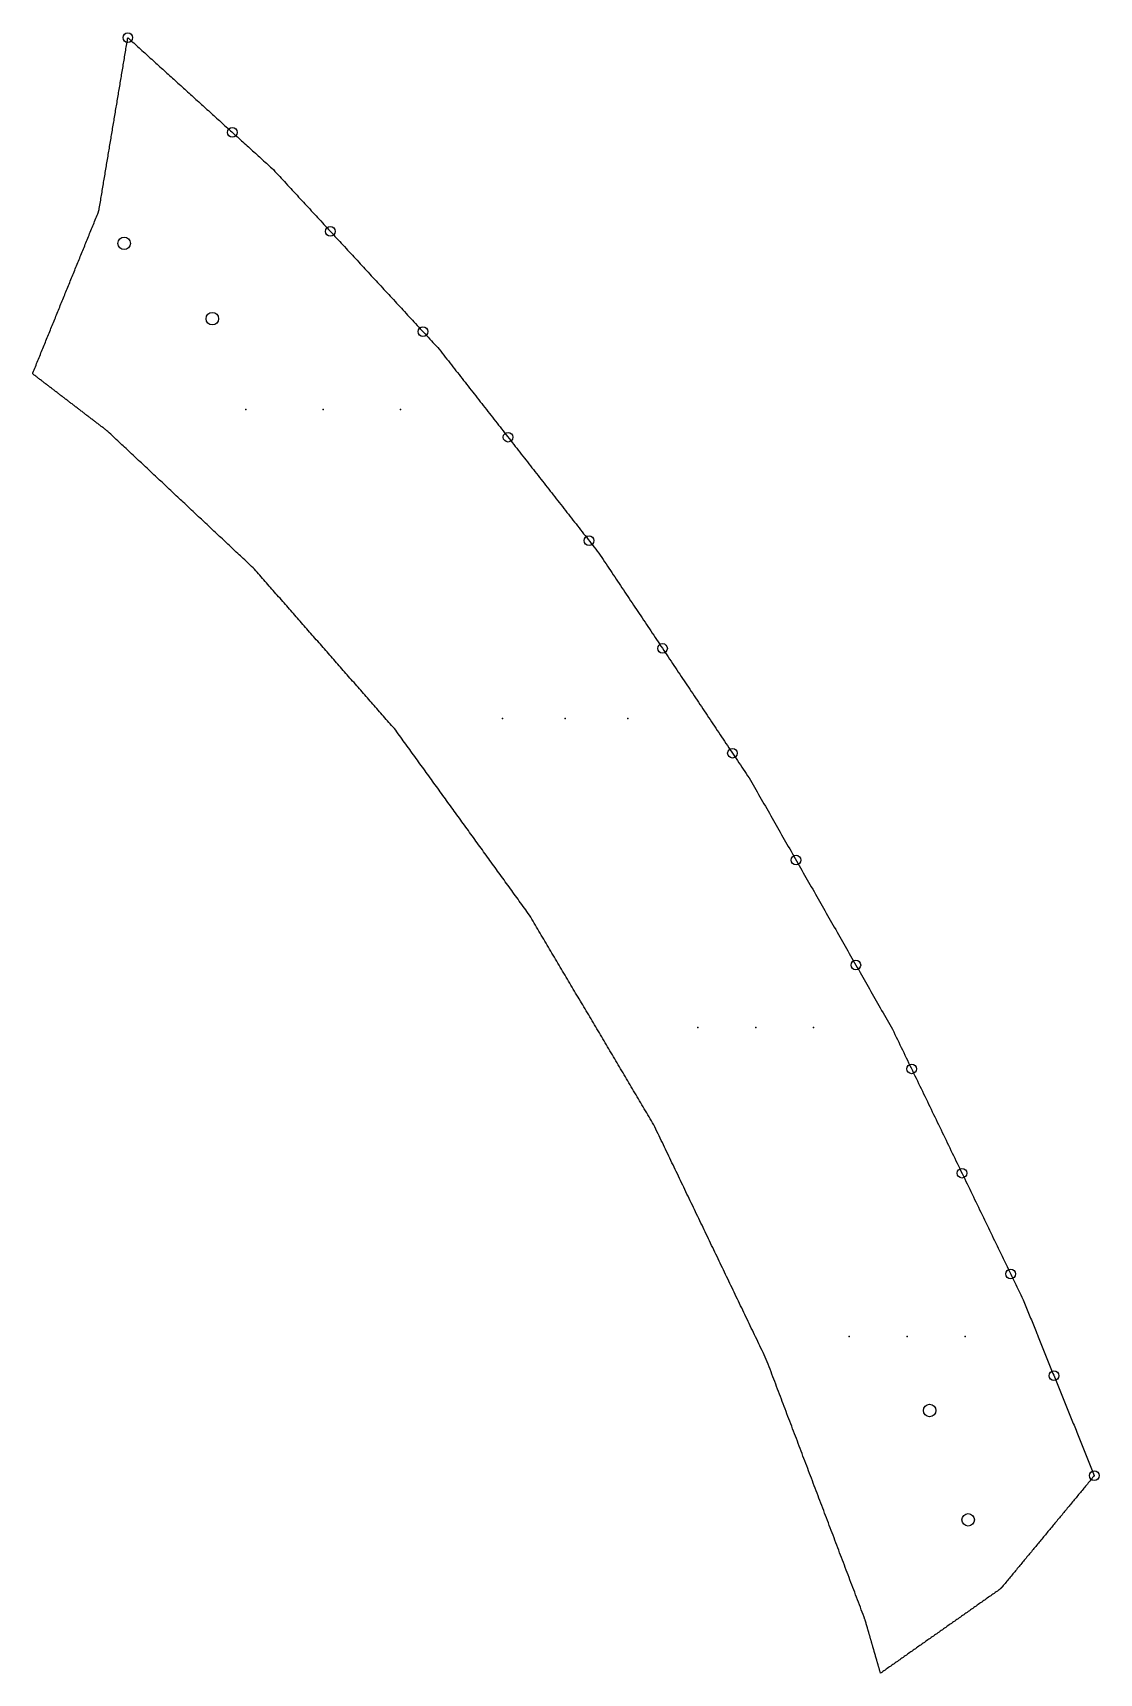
# Model space of a CAD drawing. Extents: x 3 to 355, y 1 to 289.
# Drawn here: x 240.5 to 295.7, y 1.6 to 86.5 of the extents above; entities that cross this region are included whole.
import ezdxf

# ---------------------------------------------------------------- set-up
doc = ezdxf.new("R2010")
doc.units = 0
doc.layers.get('0').update_dxf_attribs({"linetype": 'CONTINUOUS'})
doc.layers.add('DRILLING', color=3, linetype='CONTINUOUS')
doc.layers.add('RIB_INDICATION', color=1, linetype='CONTINUOUS')

# ---------------------------------------------------------------- blocks, each defined once
blk = doc.blocks.new('*U158')
at = {"layer": 'DRILLING'}
blk.add_point((0, 0), dxfattribs=at)
blk = doc.blocks.new('*U159')
at = {"layer": 'DRILLING', "color": 0, "linetype": 'BYBLOCK'}
for p in [(0, 0), (3, 0), (6, 0)]:
    blk.add_blockref('*U158', p, dxfattribs=at)
blk = doc.blocks.new('*U160')
at = {"layer": 'DRILLING'}
blk.add_point((0, 0), dxfattribs=at)
blk = doc.blocks.new('*U161')
at = {"layer": 'DRILLING', "color": 0, "linetype": 'BYBLOCK'}
for p in [(0, 0), (3, 0), (6, 0)]:
    blk.add_blockref('*U160', p, dxfattribs=at)
blk = doc.blocks.new('*U162')
at = {"layer": 'DRILLING'}
blk.add_point((0, 0), dxfattribs=at)
blk = doc.blocks.new('*U163')
at = {"layer": 'DRILLING', "color": 0, "linetype": 'BYBLOCK'}
for p in [(0, 0), (3.25, 0), (6.5, 0)]:
    blk.add_blockref('*U162', p, dxfattribs=at)
blk = doc.blocks.new('*U164')
at = {"layer": 'DRILLING'}
blk.add_point((0, 0), dxfattribs=at)
blk = doc.blocks.new('*U165')
at = {"layer": 'DRILLING', "color": 0, "linetype": 'BYBLOCK'}
for p in [(0, 0), (4, 0), (8, 0)]:
    blk.add_blockref('*U164', p, dxfattribs=at)

msp = doc.modelspace()

# ---------------------------------------------------------------- linework, layer by layer
msp.add_polyline3d([(290.472, 5.88, 0), (290.414, 5.839, 0), (290.356, 5.798, 0), (290.297, 5.757, 0), (290.239, 5.716, 0), (290.181, 5.675, 0), (290.123, 5.635, 0), (290.065, 5.594, 0), (290.007, 5.553, 0), (289.949, 5.512, 0), (289.89, 5.471, 0), (289.832, 5.43, 0), (289.774, 5.389, 0), (289.716, 5.348, 0), (289.658, 5.307, 0), (289.6, 5.266, 0), (289.541, 5.225, 0), (289.483, 5.185, 0), (289.425, 5.144, 0), (289.367, 5.103, 0), (289.309, 5.062, 0), (289.251, 5.021, 0), (289.192, 4.98, 0), (289.134, 4.939, 0), (289.076, 4.898, 0), (289.018, 4.857, 0), (288.96, 4.816, 0), (288.902, 4.775, 0), (288.844, 4.735, 0), (288.785, 4.694, 0), (288.727, 4.653, 0), (288.669, 4.612, 0), (288.611, 4.571, 0), (288.553, 4.53, 0), (288.495, 4.489, 0), (288.436, 4.448, 0), (288.378, 4.407, 0), (288.32, 4.366, 0), (288.262, 4.325, 0), (288.204, 4.285, 0), (288.146, 4.244, 0), (288.087, 4.203, 0), (288.029, 4.162, 0), (287.971, 4.121, 0), (287.913, 4.08, 0), (287.855, 4.039, 0), (287.797, 3.998, 0), (287.739, 3.957, 0), (287.68, 3.916, 0), (287.622, 3.875, 0), (287.564, 3.834, 0), (287.506, 3.794, 0), (287.448, 3.753, 0), (287.39, 3.712, 0), (287.331, 3.671, 0), (287.273, 3.63, 0), (287.215, 3.589, 0), (287.157, 3.548, 0), (287.099, 3.507, 0), (287.041, 3.466, 0), (286.982, 3.425, 0), (286.924, 3.384, 0), (286.866, 3.344, 0), (286.808, 3.303, 0), (286.75, 3.262, 0), (286.692, 3.221, 0), (286.634, 3.18, 0), (286.575, 3.139, 0), (286.517, 3.098, 0), (286.459, 3.057, 0), (286.401, 3.016, 0), (286.343, 2.975, 0), (286.285, 2.934, 0), (286.226, 2.894, 0), (286.168, 2.853, 0), (286.11, 2.812, 0), (286.052, 2.771, 0), (285.994, 2.73, 0), (285.936, 2.689, 0), (285.878, 2.648, 0), (285.819, 2.607, 0), (285.761, 2.566, 0), (285.703, 2.525, 0), (285.645, 2.484, 0), (285.587, 2.444, 0), (285.529, 2.403, 0), (285.47, 2.362, 0), (285.412, 2.321, 0), (285.354, 2.28, 0), (285.296, 2.239, 0), (285.238, 2.198, 0), (285.18, 2.157, 0), (285.121, 2.116, 0), (285.063, 2.075, 0), (285.005, 2.034, 0), (284.947, 1.993, 0), (284.889, 1.953, 0), (284.831, 1.912, 0), (284.773, 1.871, 0), (284.714, 1.83, 0), (284.656, 1.789, 0), (284.598, 1.748, 0), (284.54, 1.707, 0), (284.482, 1.666, 0), (284.424, 1.625, 0), (284.365, 1.584, 0), (284.355, 1.608, 0), (284.348, 1.634, 0), (284.34, 1.661, 0), (284.332, 1.687, 0), (284.325, 1.714, 0), (284.317, 1.741, 0), (284.309, 1.767, 0), (284.302, 1.794, 0), (284.294, 1.82, 0), (284.286, 1.847, 0), (284.279, 1.873, 0), (284.271, 1.9, 0), (284.263, 1.926, 0), (284.256, 1.953, 0), (284.248, 1.98, 0), (284.24, 2.006, 0), (284.233, 2.033, 0), (284.225, 2.059, 0), (284.217, 2.086, 0), (284.21, 2.112, 0), (284.202, 2.139, 0), (284.194, 2.165, 0), (284.187, 2.192, 0), (284.179, 2.219, 0), (284.171, 2.245, 0), (284.164, 2.272, 0), (284.156, 2.298, 0), (284.148, 2.325, 0), (284.141, 2.351, 0), (284.133, 2.378, 0), (284.125, 2.404, 0), (284.118, 2.431, 0), (284.11, 2.457, 0), (284.102, 2.484, 0), (284.095, 2.511, 0), (284.087, 2.537, 0), (284.079, 2.564, 0), (284.072, 2.59, 0), (284.064, 2.617, 0), (284.056, 2.643, 0), (284.049, 2.67, 0), (284.041, 2.696, 0), (284.033, 2.723, 0), (284.026, 2.75, 0), (284.018, 2.776, 0), (284.01, 2.803, 0), (284.003, 2.829, 0), (283.995, 2.856, 0), (283.987, 2.882, 0), (283.98, 2.909, 0), (283.972, 2.935, 0), (283.964, 2.962, 0), (283.957, 2.989, 0), (283.949, 3.015, 0), (283.941, 3.042, 0), (283.934, 3.068, 0), (283.926, 3.095, 0), (283.918, 3.121, 0), (283.911, 3.148, 0), (283.903, 3.174, 0), (283.895, 3.201, 0), (283.888, 3.228, 0), (283.88, 3.254, 0), (283.872, 3.281, 0), (283.865, 3.307, 0), (283.857, 3.334, 0), (283.849, 3.36, 0), (283.842, 3.387, 0), (283.834, 3.413, 0), (283.826, 3.44, 0), (283.819, 3.466, 0), (283.811, 3.493, 0), (283.803, 3.52, 0), (283.796, 3.546, 0), (283.788, 3.573, 0), (283.78, 3.599, 0), (283.773, 3.626, 0), (283.765, 3.652, 0), (283.757, 3.679, 0), (283.75, 3.705, 0), (283.742, 3.732, 0), (283.734, 3.759, 0), (283.727, 3.785, 0), (283.719, 3.812, 0), (283.711, 3.838, 0), (283.704, 3.865, 0), (283.696, 3.891, 0), (283.688, 3.918, 0), (283.681, 3.944, 0), (283.673, 3.971, 0), (283.665, 3.998, 0), (283.658, 4.024, 0), (283.65, 4.051, 0), (283.642, 4.077, 0), (283.635, 4.104, 0), (283.627, 4.13, 0), (283.619, 4.157, 0), (283.612, 4.183, 0), (283.604, 4.21, 0), (283.596, 4.237, 0), (283.589, 4.263, 0), (283.581, 4.29, 0), (283.573, 4.316, 0), (283.566, 4.343, 0), (283.558, 4.369, 0), (283.513, 4.488, 0), (283.465, 4.616, 0), (283.416, 4.745, 0), (283.367, 4.873, 0), (283.319, 5.001, 0), (283.27, 5.13, 0), (283.221, 5.258, 0), (283.173, 5.386, 0), (283.124, 5.515, 0), (283.075, 5.643, 0), (283.027, 5.771, 0), (282.978, 5.899, 0), (282.929, 6.028, 0), (282.881, 6.156, 0), (282.832, 6.284, 0), (282.783, 6.413, 0), (282.735, 6.541, 0), (282.686, 6.669, 0), (282.637, 6.798, 0), (282.589, 6.926, 0), (282.54, 7.054, 0), (282.491, 7.182, 0), (282.443, 7.311, 0), (282.394, 7.439, 0), (282.345, 7.567, 0), (282.297, 7.696, 0), (282.248, 7.824, 0), (282.199, 7.952, 0), (282.151, 8.081, 0), (282.102, 8.209, 0), (282.053, 8.337, 0), (282.005, 8.466, 0), (281.956, 8.594, 0), (281.907, 8.722, 0), (281.859, 8.85, 0), (281.81, 8.979, 0), (281.761, 9.107, 0), (281.713, 9.235, 0), (281.664, 9.364, 0), (281.615, 9.492, 0), (281.567, 9.62, 0), (281.518, 9.749, 0), (281.469, 9.877, 0), (281.421, 10.005, 0), (281.372, 10.133, 0), (281.323, 10.262, 0), (281.275, 10.39, 0), (281.226, 10.518, 0), (281.177, 10.647, 0), (281.129, 10.775, 0), (281.08, 10.903, 0), (281.031, 11.032, 0), (280.982, 11.16, 0), (280.934, 11.288, 0), (280.885, 11.416, 0), (280.836, 11.545, 0), (280.788, 11.673, 0), (280.739, 11.801, 0), (280.69, 11.93, 0), (280.642, 12.058, 0), (280.593, 12.186, 0), (280.544, 12.315, 0), (280.496, 12.443, 0), (280.447, 12.571, 0), (280.398, 12.7, 0), (280.35, 12.828, 0), (280.301, 12.956, 0), (280.252, 13.084, 0), (280.204, 13.213, 0), (280.155, 13.341, 0), (280.106, 13.469, 0), (280.058, 13.598, 0), (280.009, 13.726, 0), (279.96, 13.854, 0), (279.912, 13.983, 0), (279.863, 14.111, 0), (279.814, 14.239, 0), (279.766, 14.367, 0), (279.717, 14.496, 0), (279.668, 14.624, 0), (279.62, 14.752, 0), (279.571, 14.881, 0), (279.522, 15.009, 0), (279.474, 15.137, 0), (279.425, 15.266, 0), (279.376, 15.394, 0), (279.328, 15.522, 0), (279.279, 15.65, 0), (279.23, 15.779, 0), (279.182, 15.907, 0), (279.133, 16.035, 0), (279.084, 16.164, 0), (279.036, 16.292, 0), (278.987, 16.42, 0), (278.938, 16.549, 0), (278.89, 16.677, 0), (278.841, 16.805, 0), (278.792, 16.933, 0), (278.744, 17.062, 0), (278.695, 17.19, 0), (278.646, 17.318, 0), (278.598, 17.447, 0), (278.549, 17.575, 0), (278.5, 17.703, 0), (278.452, 17.832, 0), (278.397, 17.949, 0), (278.342, 18.065, 0), (278.286, 18.18, 0), (278.231, 18.296, 0), (278.175, 18.412, 0), (278.12, 18.527, 0), (278.064, 18.643, 0), (278.009, 18.759, 0), (277.953, 18.874, 0), (277.898, 18.99, 0), (277.842, 19.106, 0), (277.787, 19.221, 0), (277.731, 19.337, 0), (277.676, 19.453, 0), (277.62, 19.568, 0), (277.565, 19.684, 0), (277.509, 19.8, 0), (277.454, 19.915, 0), (277.398, 20.031, 0), (277.343, 20.147, 0), (277.287, 20.262, 0), (277.232, 20.378, 0), (277.176, 20.494, 0), (277.121, 20.609, 0), (277.065, 20.725, 0), (277.01, 20.841, 0), (276.954, 20.956, 0), (276.899, 21.072, 0), (276.843, 21.188, 0), (276.788, 21.303, 0), (276.732, 21.419, 0), (276.677, 21.535, 0), (276.621, 21.65, 0), (276.566, 21.766, 0), (276.51, 21.882, 0), (276.455, 21.997, 0), (276.399, 22.113, 0), (276.344, 22.229, 0), (276.288, 22.344, 0), (276.233, 22.46, 0), (276.177, 22.576, 0), (276.122, 22.691, 0), (276.066, 22.807, 0), (276.011, 22.923, 0), (275.955, 23.038, 0), (275.9, 23.154, 0), (275.844, 23.27, 0), (275.789, 23.385, 0), (275.733, 23.501, 0), (275.678, 23.617, 0), (275.622, 23.732, 0), (275.567, 23.848, 0), (275.511, 23.963, 0), (275.456, 24.079, 0), (275.4, 24.195, 0), (275.345, 24.311, 0), (275.289, 24.426, 0), (275.234, 24.542, 0), (275.178, 24.657, 0), (275.123, 24.773, 0), (275.067, 24.889, 0), (275.012, 25.005, 0), (274.956, 25.12, 0), (274.901, 25.236, 0), (274.845, 25.352, 0), (274.79, 25.467, 0), (274.734, 25.583, 0), (274.679, 25.698, 0), (274.623, 25.814, 0), (274.568, 25.93, 0), (274.512, 26.046, 0), (274.457, 26.161, 0), (274.401, 26.277, 0), (274.346, 26.392, 0), (274.29, 26.508, 0), (274.235, 26.624, 0), (274.179, 26.739, 0), (274.124, 26.855, 0), (274.068, 26.971, 0), (274.013, 27.086, 0), (273.958, 27.202, 0), (273.902, 27.318, 0), (273.847, 27.433, 0), (273.791, 27.549, 0), (273.736, 27.665, 0), (273.68, 27.78, 0), (273.625, 27.896, 0), (273.569, 28.012, 0), (273.514, 28.127, 0), (273.458, 28.243, 0), (273.403, 28.359, 0), (273.347, 28.474, 0), (273.292, 28.59, 0), (273.236, 28.706, 0), (273.181, 28.821, 0), (273.125, 28.937, 0), (273.07, 29.053, 0), (273.014, 29.168, 0), (272.959, 29.284, 0), (272.903, 29.4, 0), (272.848, 29.515, 0), (272.792, 29.631, 0), (272.737, 29.747, 0), (272.681, 29.862, 0), (272.626, 29.978, 0), (272.565, 30.084, 0), (272.504, 30.187, 0), (272.443, 30.29, 0), (272.382, 30.393, 0), (272.32, 30.497, 0), (272.259, 30.6, 0), (272.198, 30.703, 0), (272.137, 30.807, 0), (272.075, 30.91, 0), (272.014, 31.013, 0), (271.953, 31.116, 0), (271.892, 31.22, 0), (271.83, 31.323, 0), (271.769, 31.426, 0), (271.708, 31.53, 0), (271.646, 31.633, 0), (271.585, 31.736, 0), (271.524, 31.84, 0), (271.463, 31.943, 0), (271.401, 32.046, 0), (271.34, 32.149, 0), (271.279, 32.253, 0), (271.218, 32.356, 0), (271.156, 32.459, 0), (271.095, 32.563, 0), (271.034, 32.666, 0), (270.973, 32.769, 0), (270.911, 32.873, 0), (270.85, 32.976, 0), (270.789, 33.079, 0), (270.728, 33.182, 0), (270.666, 33.286, 0), (270.605, 33.389, 0), (270.544, 33.492, 0), (270.482, 33.596, 0), (270.421, 33.699, 0), (270.36, 33.802, 0), (270.299, 33.905, 0), (270.237, 34.009, 0), (270.176, 34.112, 0), (270.115, 34.215, 0), (270.054, 34.319, 0), (269.992, 34.422, 0), (269.931, 34.525, 0), (269.87, 34.628, 0), (269.809, 34.732, 0), (269.747, 34.835, 0), (269.686, 34.938, 0), (269.625, 35.042, 0), (269.564, 35.145, 0), (269.502, 35.248, 0), (269.441, 35.352, 0), (269.38, 35.455, 0), (269.319, 35.558, 0), (269.257, 35.661, 0), (269.196, 35.765, 0), (269.135, 35.868, 0), (269.073, 35.971, 0), (269.012, 36.075, 0), (268.951, 36.178, 0), (268.89, 36.281, 0), (268.828, 36.384, 0), (268.767, 36.488, 0), (268.706, 36.591, 0), (268.645, 36.694, 0), (268.583, 36.798, 0), (268.522, 36.901, 0), (268.461, 37.004, 0), (268.4, 37.108, 0), (268.338, 37.211, 0), (268.277, 37.314, 0), (268.216, 37.417, 0), (268.155, 37.521, 0), (268.093, 37.624, 0), (268.032, 37.727, 0), (267.971, 37.831, 0), (267.909, 37.934, 0), (267.848, 38.037, 0), (267.787, 38.14, 0), (267.726, 38.244, 0), (267.664, 38.347, 0), (267.603, 38.45, 0), (267.542, 38.553, 0), (267.481, 38.657, 0), (267.419, 38.76, 0), (267.358, 38.863, 0), (267.297, 38.967, 0), (267.236, 39.07, 0), (267.174, 39.173, 0), (267.113, 39.277, 0), (267.052, 39.38, 0), (266.991, 39.483, 0), (266.929, 39.587, 0), (266.868, 39.69, 0), (266.807, 39.793, 0), (266.745, 39.896, 0), (266.684, 40, 0), (266.623, 40.103, 0), (266.562, 40.206, 0), (266.5, 40.309, 0), (266.439, 40.413, 0), (266.378, 40.516, 0), (266.317, 40.619, 0), (266.255, 40.723, 0), (266.194, 40.826, 0), (266.129, 40.92, 0), (266.063, 41.011, 0), (265.997, 41.102, 0), (265.931, 41.194, 0), (265.865, 41.285, 0), (265.799, 41.376, 0), (265.733, 41.467, 0), (265.667, 41.558, 0), (265.601, 41.65, 0), (265.536, 41.741, 0), (265.47, 41.832, 0), (265.404, 41.923, 0), (265.338, 42.014, 0), (265.272, 42.105, 0), (265.206, 42.197, 0), (265.14, 42.288, 0), (265.074, 42.379, 0), (265.008, 42.47, 0), (264.942, 42.562, 0), (264.876, 42.653, 0), (264.81, 42.744, 0), (264.744, 42.835, 0), (264.678, 42.926, 0), (264.612, 43.017, 0), (264.546, 43.109, 0), (264.48, 43.2, 0), (264.414, 43.291, 0), (264.348, 43.382, 0), (264.282, 43.473, 0), (264.216, 43.565, 0), (264.15, 43.656, 0), (264.084, 43.747, 0), (264.018, 43.838, 0), (263.952, 43.929, 0), (263.886, 44.02, 0), (263.82, 44.112, 0), (263.754, 44.203, 0), (263.688, 44.294, 0), (263.622, 44.385, 0), (263.556, 44.477, 0), (263.49, 44.568, 0), (263.424, 44.659, 0), (263.358, 44.75, 0), (263.292, 44.841, 0), (263.226, 44.932, 0), (263.161, 45.024, 0), (263.095, 45.115, 0), (263.029, 45.206, 0), (262.963, 45.297, 0), (262.897, 45.388, 0), (262.831, 45.48, 0), (262.765, 45.571, 0), (262.699, 45.662, 0), (262.633, 45.753, 0), (262.567, 45.844, 0), (262.501, 45.936, 0), (262.435, 46.027, 0), (262.369, 46.118, 0), (262.303, 46.209, 0), (262.237, 46.3, 0), (262.171, 46.392, 0), (262.105, 46.483, 0), (262.039, 46.574, 0), (261.973, 46.665, 0), (261.907, 46.756, 0), (261.841, 46.847, 0), (261.775, 46.939, 0), (261.709, 47.03, 0), (261.643, 47.121, 0), (261.577, 47.212, 0), (261.511, 47.303, 0), (261.445, 47.395, 0), (261.379, 47.486, 0), (261.313, 47.577, 0), (261.247, 47.668, 0), (261.181, 47.76, 0), (261.115, 47.851, 0), (261.049, 47.942, 0), (260.983, 48.033, 0), (260.917, 48.124, 0), (260.851, 48.215, 0), (260.786, 48.307, 0), (260.72, 48.398, 0), (260.654, 48.489, 0), (260.588, 48.58, 0), (260.522, 48.671, 0), (260.456, 48.763, 0), (260.39, 48.854, 0), (260.324, 48.945, 0), (260.258, 49.036, 0), (260.192, 49.127, 0), (260.126, 49.218, 0), (260.06, 49.31, 0), (259.994, 49.401, 0), (259.928, 49.492, 0), (259.862, 49.583, 0), (259.796, 49.675, 0), (259.73, 49.766, 0), (259.664, 49.857, 0), (259.598, 49.948, 0), (259.532, 50.039, 0), (259.466, 50.13, 0), (259.4, 50.222, 0), (259.334, 50.313, 0), (259.268, 50.404, 0), (259.2, 50.487, 0), (259.13, 50.566, 0), (259.06, 50.645, 0), (258.991, 50.725, 0), (258.921, 50.804, 0), (258.851, 50.884, 0), (258.782, 50.963, 0), (258.712, 51.042, 0), (258.643, 51.122, 0), (258.573, 51.201, 0), (258.503, 51.28, 0), (258.434, 51.36, 0), (258.364, 51.439, 0), (258.294, 51.519, 0), (258.225, 51.598, 0), (258.155, 51.677, 0), (258.085, 51.757, 0), (258.016, 51.836, 0), (257.946, 51.915, 0), (257.877, 51.995, 0), (257.807, 52.074, 0), (257.737, 52.153, 0), (257.668, 52.233, 0), (257.598, 52.312, 0), (257.528, 52.392, 0), (257.459, 52.471, 0), (257.389, 52.55, 0), (257.32, 52.63, 0), (257.25, 52.709, 0), (257.18, 52.788, 0), (257.111, 52.868, 0), (257.041, 52.947, 0), (256.971, 53.026, 0), (256.902, 53.106, 0), (256.832, 53.185, 0), (256.762, 53.264, 0), (256.693, 53.344, 0), (256.623, 53.423, 0), (256.554, 53.503, 0), (256.484, 53.582, 0), (256.414, 53.661, 0), (256.345, 53.741, 0), (256.275, 53.82, 0), (256.205, 53.9, 0), (256.136, 53.979, 0), (256.066, 54.058, 0), (255.997, 54.138, 0), (255.927, 54.217, 0), (255.857, 54.296, 0), (255.788, 54.376, 0), (255.718, 54.455, 0), (255.648, 54.534, 0), (255.579, 54.614, 0), (255.509, 54.693, 0), (255.44, 54.773, 0), (255.37, 54.852, 0), (255.3, 54.931, 0), (255.231, 55.011, 0), (255.161, 55.09, 0), (255.091, 55.169, 0), (255.022, 55.249, 0), (254.952, 55.328, 0), (254.882, 55.407, 0), (254.813, 55.487, 0), (254.743, 55.566, 0), (254.674, 55.645, 0), (254.604, 55.725, 0), (254.534, 55.804, 0), (254.465, 55.884, 0), (254.395, 55.963, 0), (254.325, 56.042, 0), (254.256, 56.122, 0), (254.186, 56.201, 0), (254.117, 56.28, 0), (254.047, 56.36, 0), (253.977, 56.439, 0), (253.908, 56.519, 0), (253.838, 56.598, 0), (253.768, 56.677, 0), (253.699, 56.757, 0), (253.629, 56.836, 0), (253.559, 56.915, 0), (253.49, 56.995, 0), (253.42, 57.074, 0), (253.351, 57.153, 0), (253.281, 57.233, 0), (253.211, 57.312, 0), (253.142, 57.392, 0), (253.072, 57.471, 0), (253.002, 57.55, 0), (252.933, 57.63, 0), (252.863, 57.709, 0), (252.794, 57.788, 0), (252.724, 57.868, 0), (252.654, 57.947, 0), (252.585, 58.026, 0), (252.515, 58.106, 0), (252.445, 58.185, 0), (252.376, 58.265, 0), (252.306, 58.344, 0), (252.237, 58.423, 0), (252.167, 58.503, 0), (252.097, 58.582, 0), (252.028, 58.661, 0), (251.958, 58.741, 0), (251.887, 58.812, 0), (251.814, 58.88, 0), (251.742, 58.948, 0), (251.67, 59.016, 0), (251.598, 59.084, 0), (251.525, 59.151, 0), (251.453, 59.219, 0), (251.381, 59.287, 0), (251.309, 59.355, 0), (251.236, 59.423, 0), (251.164, 59.49, 0), (251.092, 59.558, 0), (251.02, 59.626, 0), (250.948, 59.694, 0), (250.875, 59.762, 0), (250.803, 59.83, 0), (250.731, 59.897, 0), (250.659, 59.965, 0), (250.586, 60.033, 0), (250.514, 60.101, 0), (250.442, 60.169, 0), (250.37, 60.236, 0), (250.297, 60.304, 0), (250.225, 60.372, 0), (250.153, 60.44, 0), (250.081, 60.508, 0), (250.008, 60.575, 0), (249.936, 60.643, 0), (249.864, 60.711, 0), (249.792, 60.779, 0), (249.72, 60.847, 0), (249.647, 60.914, 0), (249.575, 60.982, 0), (249.503, 61.05, 0), (249.431, 61.118, 0), (249.358, 61.186, 0), (249.286, 61.253, 0), (249.214, 61.321, 0), (249.142, 61.389, 0), (249.069, 61.457, 0), (248.997, 61.525, 0), (248.925, 61.593, 0), (248.853, 61.66, 0), (248.78, 61.728, 0), (248.708, 61.796, 0), (248.636, 61.864, 0), (248.564, 61.931, 0), (248.491, 61.999, 0), (248.419, 62.067, 0), (248.347, 62.135, 0), (248.275, 62.203, 0), (248.203, 62.27, 0), (248.13, 62.338, 0), (248.058, 62.406, 0), (247.986, 62.474, 0), (247.914, 62.542, 0), (247.841, 62.61, 0), (247.769, 62.677, 0), (247.697, 62.745, 0), (247.625, 62.813, 0), (247.552, 62.881, 0), (247.48, 62.949, 0), (247.408, 63.016, 0), (247.336, 63.084, 0), (247.263, 63.152, 0), (247.191, 63.22, 0), (247.119, 63.288, 0), (247.047, 63.355, 0), (246.975, 63.423, 0), (246.902, 63.491, 0), (246.83, 63.559, 0), (246.758, 63.627, 0), (246.686, 63.694, 0), (246.613, 63.762, 0), (246.541, 63.83, 0), (246.469, 63.898, 0), (246.397, 63.966, 0), (246.324, 64.034, 0), (246.252, 64.101, 0), (246.18, 64.169, 0), (246.108, 64.237, 0), (246.035, 64.305, 0), (245.963, 64.373, 0), (245.891, 64.44, 0), (245.819, 64.508, 0), (245.746, 64.576, 0), (245.674, 64.644, 0), (245.602, 64.712, 0), (245.53, 64.779, 0), (245.458, 64.847, 0), (245.385, 64.915, 0), (245.313, 64.983, 0), (245.241, 65.051, 0), (245.169, 65.118, 0), (245.096, 65.186, 0), (245.024, 65.254, 0), (244.952, 65.322, 0), (244.88, 65.39, 0), (244.807, 65.457, 0), (244.735, 65.525, 0), (244.663, 65.593, 0), (244.591, 65.661, 0), (244.518, 65.729, 0), (244.446, 65.796, 0), (244.374, 65.864, 0), (244.324, 65.907, 0), (244.287, 65.936, 0), (244.25, 65.964, 0), (244.213, 65.992, 0), (244.176, 66.02, 0), (244.139, 66.049, 0), (244.103, 66.077, 0), (244.066, 66.105, 0), (244.029, 66.133, 0), (243.992, 66.162, 0), (243.955, 66.19, 0), (243.918, 66.218, 0), (243.881, 66.246, 0), (243.844, 66.275, 0), (243.807, 66.303, 0), (243.77, 66.331, 0), (243.734, 66.36, 0), (243.697, 66.388, 0), (243.66, 66.416, 0), (243.623, 66.444, 0), (243.586, 66.473, 0), (243.549, 66.501, 0), (243.512, 66.529, 0), (243.475, 66.557, 0), (243.438, 66.586, 0), (243.402, 66.614, 0), (243.365, 66.642, 0), (243.328, 66.67, 0), (243.291, 66.699, 0), (243.254, 66.727, 0), (243.217, 66.755, 0), (243.18, 66.784, 0), (243.143, 66.812, 0), (243.106, 66.84, 0), (243.07, 66.868, 0), (243.033, 66.897, 0), (242.996, 66.925, 0), (242.959, 66.953, 0), (242.922, 66.981, 0), (242.885, 67.01, 0), (242.848, 67.038, 0), (242.811, 67.066, 0), (242.774, 67.094, 0), (242.737, 67.123, 0), (242.701, 67.151, 0), (242.664, 67.179, 0), (242.627, 67.207, 0), (242.59, 67.236, 0), (242.553, 67.264, 0), (242.516, 67.292, 0), (242.479, 67.32, 0), (242.442, 67.349, 0), (242.405, 67.377, 0), (242.369, 67.405, 0), (242.332, 67.433, 0), (242.295, 67.462, 0), (242.258, 67.49, 0), (242.221, 67.518, 0), (242.184, 67.546, 0), (242.147, 67.575, 0), (242.11, 67.603, 0), (242.073, 67.631, 0), (242.036, 67.659, 0), (242, 67.688, 0), (241.963, 67.716, 0), (241.926, 67.744, 0), (241.889, 67.773, 0), (241.852, 67.801, 0), (241.815, 67.829, 0), (241.778, 67.857, 0), (241.741, 67.886, 0), (241.704, 67.914, 0), (241.668, 67.942, 0), (241.631, 67.97, 0), (241.594, 67.999, 0), (241.557, 68.027, 0), (241.52, 68.055, 0), (241.483, 68.083, 0), (241.446, 68.112, 0), (241.409, 68.14, 0), (241.372, 68.168, 0), (241.336, 68.197, 0), (241.299, 68.225, 0), (241.262, 68.253, 0), (241.225, 68.281, 0), (241.188, 68.309, 0), (241.151, 68.338, 0), (241.114, 68.366, 0), (241.077, 68.394, 0), (241.04, 68.422, 0), (241.003, 68.451, 0), (240.967, 68.479, 0), (240.93, 68.507, 0), (240.893, 68.536, 0), (240.856, 68.564, 0), (240.819, 68.592, 0), (240.782, 68.62, 0), (240.745, 68.649, 0), (240.708, 68.677, 0), (240.671, 68.705, 0), (240.635, 68.733, 0), (240.598, 68.762, 0), (240.561, 68.79, 0), (240.524, 68.818, 0), (240.487, 68.846, 0), (240.49, 68.904, 0), (240.522, 68.983, 0), (240.555, 69.063, 0), (240.587, 69.142, 0), (240.619, 69.221, 0), (240.652, 69.3, 0), (240.684, 69.38, 0), (240.716, 69.459, 0), (240.749, 69.538, 0), (240.781, 69.617, 0), (240.813, 69.697, 0), (240.845, 69.776, 0), (240.878, 69.855, 0), (240.91, 69.934, 0), (240.942, 70.013, 0), (240.975, 70.093, 0), (241.007, 70.172, 0), (241.039, 70.251, 0), (241.071, 70.33, 0), (241.104, 70.409, 0), (241.136, 70.489, 0), (241.168, 70.568, 0), (241.201, 70.647, 0), (241.233, 70.726, 0), (241.265, 70.806, 0), (241.298, 70.885, 0), (241.33, 70.964, 0), (241.362, 71.043, 0), (241.394, 71.123, 0), (241.427, 71.202, 0), (241.459, 71.281, 0), (241.491, 71.36, 0), (241.524, 71.439, 0), (241.556, 71.519, 0), (241.588, 71.598, 0), (241.621, 71.677, 0), (241.653, 71.756, 0), (241.685, 71.836, 0), (241.717, 71.915, 0), (241.75, 71.994, 0), (241.782, 72.073, 0), (241.814, 72.153, 0), (241.847, 72.232, 0), (241.879, 72.311, 0), (241.911, 72.39, 0), (241.943, 72.469, 0), (241.976, 72.549, 0), (242.008, 72.628, 0), (242.04, 72.707, 0), (242.073, 72.786, 0), (242.105, 72.866, 0), (242.137, 72.945, 0), (242.17, 73.024, 0), (242.202, 73.103, 0), (242.234, 73.183, 0), (242.266, 73.262, 0), (242.299, 73.341, 0), (242.331, 73.42, 0), (242.363, 73.499, 0), (242.396, 73.579, 0), (242.428, 73.658, 0), (242.46, 73.737, 0), (242.493, 73.816, 0), (242.525, 73.895, 0), (242.557, 73.975, 0), (242.589, 74.054, 0), (242.622, 74.133, 0), (242.654, 74.212, 0), (242.686, 74.292, 0), (242.719, 74.371, 0), (242.751, 74.45, 0), (242.783, 74.529, 0), (242.815, 74.609, 0), (242.848, 74.688, 0), (242.88, 74.767, 0), (242.912, 74.846, 0), (242.945, 74.925, 0), (242.977, 75.005, 0), (243.009, 75.084, 0), (243.042, 75.163, 0), (243.074, 75.242, 0), (243.106, 75.322, 0), (243.138, 75.401, 0), (243.171, 75.48, 0), (243.203, 75.559, 0), (243.235, 75.638, 0), (243.268, 75.718, 0), (243.3, 75.797, 0), (243.332, 75.876, 0), (243.365, 75.955, 0), (243.397, 76.035, 0), (243.429, 76.114, 0), (243.461, 76.193, 0), (243.494, 76.272, 0), (243.526, 76.352, 0), (243.558, 76.431, 0), (243.591, 76.51, 0), (243.623, 76.589, 0), (243.655, 76.668, 0), (243.687, 76.748, 0), (243.72, 76.827, 0), (243.752, 76.906, 0), (243.784, 76.985, 0), (243.817, 77.065, 0), (243.849, 77.144, 0), (243.866, 77.186, 0), (243.869, 77.194, 0), (243.873, 77.203, 0), (243.876, 77.212, 0), (243.879, 77.221, 0), (243.883, 77.23, 0), (243.886, 77.239, 0), (243.889, 77.248, 0), (243.892, 77.257, 0), (243.894, 77.266, 0), (243.897, 77.276, 0), (243.9, 77.285, 0), (243.902, 77.294, 0), (243.905, 77.303, 0), (243.907, 77.312, 0), (243.91, 77.322, 0), (243.912, 77.331, 0), (243.914, 77.34, 0), (243.916, 77.35, 0), (243.918, 77.359, 0), (243.92, 77.368, 0), (243.922, 77.378, 0), (243.923, 77.387, 0), (243.929, 77.419, 0), (243.943, 77.503, 0), (243.957, 77.588, 0), (243.971, 77.672, 0), (243.985, 77.757, 0), (243.999, 77.841, 0), (244.013, 77.925, 0), (244.027, 78.01, 0), (244.041, 78.094, 0), (244.055, 78.178, 0), (244.07, 78.263, 0), (244.084, 78.347, 0), (244.098, 78.432, 0), (244.112, 78.516, 0), (244.126, 78.6, 0), (244.14, 78.685, 0), (244.154, 78.769, 0), (244.168, 78.853, 0), (244.182, 78.938, 0), (244.196, 79.022, 0), (244.21, 79.107, 0), (244.225, 79.191, 0), (244.239, 79.275, 0), (244.253, 79.36, 0), (244.267, 79.444, 0), (244.281, 79.529, 0), (244.295, 79.613, 0), (244.309, 79.697, 0), (244.323, 79.782, 0), (244.337, 79.866, 0), (244.351, 79.951, 0), (244.365, 80.035, 0), (244.38, 80.119, 0), (244.394, 80.204, 0), (244.408, 80.288, 0), (244.422, 80.373, 0), (244.436, 80.457, 0), (244.45, 80.541, 0), (244.464, 80.626, 0), (244.478, 80.71, 0), (244.492, 80.794, 0), (244.506, 80.879, 0), (244.52, 80.963, 0), (244.535, 81.048, 0), (244.549, 81.132, 0), (244.563, 81.216, 0), (244.577, 81.301, 0), (244.591, 81.385, 0), (244.605, 81.47, 0), (244.619, 81.554, 0), (244.633, 81.638, 0), (244.647, 81.723, 0), (244.661, 81.807, 0), (244.675, 81.891, 0), (244.69, 81.976, 0), (244.704, 82.06, 0), (244.718, 82.145, 0), (244.732, 82.229, 0), (244.746, 82.313, 0), (244.76, 82.398, 0), (244.774, 82.482, 0), (244.788, 82.567, 0), (244.802, 82.651, 0), (244.816, 82.735, 0), (244.83, 82.82, 0), (244.845, 82.904, 0), (244.859, 82.989, 0), (244.873, 83.073, 0), (244.887, 83.157, 0), (244.901, 83.242, 0), (244.915, 83.326, 0), (244.929, 83.41, 0), (244.943, 83.495, 0), (244.957, 83.579, 0), (244.971, 83.664, 0), (244.985, 83.748, 0), (245, 83.832, 0), (245.014, 83.917, 0), (245.028, 84.001, 0), (245.042, 84.086, 0), (245.056, 84.17, 0), (245.07, 84.254, 0), (245.084, 84.339, 0), (245.098, 84.423, 0), (245.112, 84.507, 0), (245.126, 84.592, 0), (245.14, 84.676, 0), (245.155, 84.761, 0), (245.169, 84.845, 0), (245.183, 84.93, 0), (245.197, 85.014, 0), (245.211, 85.098, 0), (245.225, 85.183, 0), (245.239, 85.267, 0), (245.253, 85.351, 0), (245.267, 85.436, 0), (245.281, 85.52, 0), (245.295, 85.605, 0), (245.31, 85.689, 0), (245.324, 85.773, 0), (245.338, 85.858, 0), (245.352, 85.942, 0), (245.366, 86.026, 0), (245.38, 86.111, 0), (245.394, 86.195, 0), (245.423, 86.242, 0), (245.494, 86.177, 0), (245.566, 86.112, 0), (245.637, 86.047, 0), (245.709, 85.983, 0), (245.78, 85.918, 0), (245.852, 85.853, 0), (245.924, 85.788, 0), (245.995, 85.723, 0), (246.067, 85.658, 0), (246.138, 85.593, 0), (246.21, 85.528, 0), (246.281, 85.463, 0), (246.353, 85.398, 0), (246.424, 85.334, 0), (246.496, 85.269, 0), (246.567, 85.204, 0), (246.639, 85.139, 0), (246.711, 85.074, 0), (246.782, 85.009, 0), (246.854, 84.944, 0), (246.925, 84.879, 0), (246.997, 84.815, 0), (247.068, 84.75, 0), (247.14, 84.685, 0), (247.211, 84.62, 0), (247.283, 84.555, 0), (247.355, 84.49, 0), (247.426, 84.425, 0), (247.498, 84.361, 0), (247.569, 84.296, 0), (247.641, 84.231, 0), (247.712, 84.166, 0), (247.784, 84.101, 0), (247.855, 84.036, 0), (247.927, 83.971, 0), (247.998, 83.906, 0), (248.07, 83.841, 0), (248.142, 83.777, 0), (248.213, 83.712, 0), (248.285, 83.647, 0), (248.356, 83.582, 0), (248.428, 83.517, 0), (248.499, 83.452, 0), (248.571, 83.387, 0), (248.642, 83.322, 0), (248.714, 83.257, 0), (248.785, 83.193, 0), (248.857, 83.128, 0), (248.929, 83.063, 0), (249, 82.998, 0), (249.072, 82.933, 0), (249.143, 82.868, 0), (249.215, 82.803, 0), (249.286, 82.739, 0), (249.358, 82.674, 0), (249.429, 82.609, 0), (249.501, 82.544, 0), (249.572, 82.479, 0), (249.644, 82.414, 0), (249.716, 82.349, 0), (249.787, 82.284, 0), (249.859, 82.219, 0), (249.93, 82.155, 0), (250.002, 82.09, 0), (250.073, 82.025, 0), (250.145, 81.96, 0), (250.216, 81.895, 0), (250.288, 81.83, 0), (250.359, 81.765, 0), (250.431, 81.7, 0), (250.503, 81.636, 0), (250.574, 81.571, 0), (250.646, 81.506, 0), (250.717, 81.441, 0), (250.789, 81.376, 0), (250.86, 81.311, 0), (250.932, 81.246, 0), (251.003, 81.181, 0), (251.075, 81.117, 0), (251.147, 81.052, 0), (251.218, 80.987, 0), (251.29, 80.922, 0), (251.361, 80.857, 0), (251.433, 80.792, 0), (251.504, 80.727, 0), (251.576, 80.662, 0), (251.647, 80.597, 0), (251.719, 80.533, 0), (251.79, 80.468, 0), (251.862, 80.403, 0), (251.934, 80.338, 0), (252.005, 80.273, 0), (252.077, 80.208, 0), (252.148, 80.143, 0), (252.22, 80.079, 0), (252.291, 80.014, 0), (252.363, 79.949, 0), (252.434, 79.884, 0), (252.506, 79.819, 0), (252.577, 79.754, 0), (252.649, 79.689, 0), (252.721, 79.624, 0), (252.792, 79.559, 0), (252.864, 79.495, 0), (252.937, 79.425, 0), (253.019, 79.336, 0), (253.101, 79.248, 0), (253.183, 79.159, 0), (253.264, 79.07, 0), (253.346, 78.982, 0), (253.428, 78.893, 0), (253.51, 78.805, 0), (253.591, 78.716, 0), (253.673, 78.628, 0), (253.755, 78.539, 0), (253.837, 78.45, 0), (253.919, 78.362, 0), (254, 78.273, 0), (254.082, 78.185, 0), (254.164, 78.096, 0), (254.246, 78.007, 0), (254.327, 77.919, 0), (254.409, 77.83, 0), (254.491, 77.742, 0), (254.573, 77.653, 0), (254.655, 77.565, 0), (254.736, 77.476, 0), (254.818, 77.387, 0), (254.9, 77.299, 0), (254.982, 77.21, 0), (255.063, 77.122, 0), (255.145, 77.033, 0), (255.227, 76.945, 0), (255.309, 76.856, 0), (255.391, 76.767, 0), (255.472, 76.679, 0), (255.554, 76.59, 0), (255.636, 76.502, 0), (255.718, 76.413, 0), (255.799, 76.325, 0), (255.881, 76.236, 0), (255.963, 76.147, 0), (256.045, 76.059, 0), (256.126, 75.97, 0), (256.208, 75.882, 0), (256.29, 75.793, 0), (256.372, 75.704, 0), (256.454, 75.616, 0), (256.535, 75.527, 0), (256.617, 75.439, 0), (256.699, 75.35, 0), (256.781, 75.261, 0), (256.862, 75.173, 0), (256.944, 75.084, 0), (257.026, 74.996, 0), (257.108, 74.907, 0), (257.19, 74.819, 0), (257.271, 74.73, 0), (257.353, 74.641, 0), (257.435, 74.553, 0), (257.517, 74.464, 0), (257.598, 74.376, 0), (257.68, 74.287, 0), (257.762, 74.199, 0), (257.844, 74.11, 0), (257.926, 74.021, 0), (258.007, 73.933, 0), (258.089, 73.844, 0), (258.171, 73.756, 0), (258.253, 73.667, 0), (258.334, 73.579, 0), (258.416, 73.49, 0), (258.498, 73.401, 0), (258.58, 73.313, 0), (258.661, 73.224, 0), (258.743, 73.136, 0), (258.825, 73.047, 0), (258.907, 72.958, 0), (258.989, 72.87, 0), (259.07, 72.781, 0), (259.152, 72.693, 0), (259.234, 72.604, 0), (259.316, 72.516, 0), (259.397, 72.427, 0), (259.479, 72.338, 0), (259.561, 72.25, 0), (259.643, 72.161, 0), (259.725, 72.073, 0), (259.806, 71.984, 0), (259.888, 71.895, 0), (259.97, 71.807, 0), (260.052, 71.718, 0), (260.133, 71.63, 0), (260.215, 71.541, 0), (260.297, 71.453, 0), (260.379, 71.364, 0), (260.461, 71.275, 0), (260.542, 71.187, 0), (260.624, 71.098, 0), (260.706, 71.01, 0), (260.788, 70.921, 0), (260.869, 70.832, 0), (260.951, 70.744, 0), (261.033, 70.655, 0), (261.115, 70.567, 0), (261.197, 70.478, 0), (261.278, 70.39, 0), (261.36, 70.301, 0), (261.442, 70.212, 0), (261.523, 70.122, 0), (261.602, 70.022, 0), (261.68, 69.921, 0), (261.759, 69.82, 0), (261.838, 69.72, 0), (261.916, 69.62, 0), (261.995, 69.519, 0), (262.074, 69.419, 0), (262.152, 69.318, 0), (262.231, 69.218, 0), (262.31, 69.117, 0), (262.388, 69.017, 0), (262.467, 68.916, 0), (262.546, 68.816, 0), (262.625, 68.715, 0), (262.703, 68.615, 0), (262.782, 68.514, 0), (262.861, 68.414, 0), (262.939, 68.313, 0), (263.018, 68.213, 0), (263.097, 68.112, 0), (263.175, 68.012, 0), (263.254, 67.912, 0), (263.333, 67.811, 0), (263.411, 67.711, 0), (263.49, 67.61, 0), (263.569, 67.51, 0), (263.647, 67.409, 0), (263.726, 67.309, 0), (263.805, 67.208, 0), (263.883, 67.108, 0), (263.962, 67.007, 0), (264.041, 66.907, 0), (264.119, 66.806, 0), (264.198, 66.706, 0), (264.277, 66.605, 0), (264.355, 66.505, 0), (264.434, 66.404, 0), (264.513, 66.304, 0), (264.591, 66.203, 0), (264.67, 66.103, 0), (264.749, 66.002, 0), (264.827, 65.902, 0), (264.906, 65.802, 0), (264.985, 65.701, 0), (265.063, 65.601, 0), (265.142, 65.5, 0), (265.221, 65.4, 0), (265.299, 65.299, 0), (265.378, 65.199, 0), (265.457, 65.098, 0), (265.535, 64.998, 0), (265.614, 64.897, 0), (265.693, 64.797, 0), (265.771, 64.696, 0), (265.85, 64.596, 0), (265.929, 64.495, 0), (266.007, 64.395, 0), (266.086, 64.294, 0), (266.165, 64.194, 0), (266.243, 64.094, 0), (266.322, 63.993, 0), (266.401, 63.892, 0), (266.479, 63.792, 0), (266.558, 63.692, 0), (266.637, 63.591, 0), (266.715, 63.491, 0), (266.794, 63.39, 0), (266.873, 63.29, 0), (266.951, 63.189, 0), (267.03, 63.089, 0), (267.109, 62.988, 0), (267.187, 62.888, 0), (267.266, 62.787, 0), (267.345, 62.687, 0), (267.423, 62.586, 0), (267.502, 62.486, 0), (267.581, 62.385, 0), (267.659, 62.285, 0), (267.738, 62.184, 0), (267.817, 62.084, 0), (267.895, 61.983, 0), (267.974, 61.883, 0), (268.053, 61.782, 0), (268.132, 61.682, 0), (268.21, 61.582, 0), (268.289, 61.481, 0), (268.368, 61.381, 0), (268.446, 61.28, 0), (268.525, 61.18, 0), (268.604, 61.079, 0), (268.682, 60.979, 0), (268.761, 60.878, 0), (268.84, 60.778, 0), (268.918, 60.677, 0), (268.997, 60.577, 0), (269.076, 60.476, 0), (269.154, 60.376, 0), (269.233, 60.275, 0), (269.312, 60.175, 0), (269.39, 60.075, 0), (269.469, 59.974, 0), (269.548, 59.873, 0), (269.626, 59.773, 0), (269.705, 59.673, 0), (269.783, 59.571, 0), (269.858, 59.459, 0), (269.933, 59.347, 0), (270.007, 59.235, 0), (270.082, 59.123, 0), (270.157, 59.011, 0), (270.232, 58.899, 0), (270.306, 58.788, 0), (270.381, 58.675, 0), (270.456, 58.564, 0), (270.531, 58.452, 0), (270.605, 58.34, 0), (270.68, 58.228, 0), (270.755, 58.116, 0), (270.83, 58.004, 0), (270.904, 57.892, 0), (270.979, 57.78, 0), (271.054, 57.668, 0), (271.129, 57.556, 0), (271.203, 57.445, 0), (271.278, 57.333, 0), (271.353, 57.221, 0), (271.428, 57.109, 0), (271.502, 56.997, 0), (271.577, 56.885, 0), (271.652, 56.773, 0), (271.727, 56.661, 0), (271.801, 56.549, 0), (271.876, 56.437, 0), (271.951, 56.325, 0), (272.026, 56.214, 0), (272.1, 56.102, 0), (272.175, 55.99, 0), (272.25, 55.878, 0), (272.325, 55.766, 0), (272.399, 55.654, 0), (272.474, 55.542, 0), (272.549, 55.43, 0), (272.624, 55.318, 0), (272.698, 55.206, 0), (272.773, 55.094, 0), (272.848, 54.983, 0), (272.923, 54.871, 0), (272.997, 54.759, 0), (273.072, 54.647, 0), (273.147, 54.535, 0), (273.222, 54.423, 0), (273.296, 54.311, 0), (273.371, 54.199, 0), (273.446, 54.087, 0), (273.521, 53.975, 0), (273.595, 53.864, 0), (273.67, 53.752, 0), (273.745, 53.64, 0), (273.82, 53.528, 0), (273.894, 53.416, 0), (273.969, 53.304, 0), (274.044, 53.192, 0), (274.119, 53.08, 0), (274.193, 52.968, 0), (274.268, 52.856, 0), (274.343, 52.745, 0), (274.418, 52.633, 0), (274.492, 52.521, 0), (274.567, 52.409, 0), (274.642, 52.297, 0), (274.716, 52.185, 0), (274.791, 52.073, 0), (274.866, 51.961, 0), (274.941, 51.849, 0), (275.015, 51.737, 0), (275.09, 51.625, 0), (275.165, 51.514, 0), (275.24, 51.402, 0), (275.314, 51.29, 0), (275.389, 51.178, 0), (275.464, 51.066, 0), (275.539, 50.954, 0), (275.613, 50.842, 0), (275.688, 50.73, 0), (275.763, 50.618, 0), (275.838, 50.506, 0), (275.912, 50.394, 0), (275.987, 50.282, 0), (276.062, 50.171, 0), (276.137, 50.059, 0), (276.211, 49.947, 0), (276.286, 49.835, 0), (276.361, 49.723, 0), (276.436, 49.611, 0), (276.51, 49.499, 0), (276.585, 49.387, 0), (276.66, 49.275, 0), (276.735, 49.163, 0), (276.809, 49.051, 0), (276.884, 48.94, 0), (276.959, 48.828, 0), (277.034, 48.716, 0), (277.108, 48.604, 0), (277.183, 48.492, 0), (277.258, 48.38, 0), (277.333, 48.268, 0), (277.407, 48.156, 0), (277.482, 48.044, 0), (277.557, 47.932, 0), (277.631, 47.82, 0), (277.701, 47.697, 0), (277.771, 47.574, 0), (277.841, 47.451, 0), (277.911, 47.328, 0), (277.981, 47.205, 0), (278.051, 47.083, 0), (278.121, 46.96, 0), (278.191, 46.837, 0), (278.261, 46.714, 0), (278.331, 46.591, 0), (278.401, 46.468, 0), (278.471, 46.345, 0), (278.541, 46.222, 0), (278.611, 46.1, 0), (278.681, 45.977, 0), (278.751, 45.854, 0), (278.821, 45.731, 0), (278.891, 45.608, 0), (278.961, 45.485, 0), (279.031, 45.362, 0), (279.101, 45.239, 0), (279.171, 45.117, 0), (279.241, 44.994, 0), (279.311, 44.871, 0), (279.381, 44.748, 0), (279.451, 44.625, 0), (279.521, 44.502, 0), (279.591, 44.379, 0), (279.661, 44.256, 0), (279.731, 44.133, 0), (279.801, 44.011, 0), (279.871, 43.888, 0), (279.941, 43.765, 0), (280.011, 43.642, 0), (280.081, 43.519, 0), (280.151, 43.396, 0), (280.221, 43.273, 0), (280.291, 43.151, 0), (280.361, 43.028, 0), (280.431, 42.905, 0), (280.501, 42.782, 0), (280.571, 42.659, 0), (280.641, 42.536, 0), (280.711, 42.413, 0), (280.781, 42.29, 0), (280.851, 42.167, 0), (280.921, 42.045, 0), (280.991, 41.922, 0), (281.061, 41.799, 0), (281.131, 41.676, 0), (281.201, 41.553, 0), (281.271, 41.43, 0), (281.341, 41.307, 0), (281.411, 41.184, 0), (281.481, 41.062, 0), (281.551, 40.939, 0), (281.621, 40.816, 0), (281.692, 40.693, 0), (281.762, 40.57, 0), (281.832, 40.447, 0), (281.902, 40.324, 0), (281.972, 40.202, 0), (282.042, 40.079, 0), (282.112, 39.956, 0), (282.182, 39.833, 0), (282.252, 39.71, 0), (282.322, 39.587, 0), (282.392, 39.464, 0), (282.462, 39.341, 0), (282.532, 39.218, 0), (282.602, 39.096, 0), (282.672, 38.973, 0), (282.742, 38.85, 0), (282.812, 38.727, 0), (282.882, 38.604, 0), (282.952, 38.481, 0), (283.022, 38.358, 0), (283.092, 38.236, 0), (283.162, 38.113, 0), (283.232, 37.99, 0), (283.302, 37.867, 0), (283.372, 37.744, 0), (283.442, 37.621, 0), (283.512, 37.498, 0), (283.582, 37.375, 0), (283.652, 37.252, 0), (283.722, 37.13, 0), (283.792, 37.007, 0), (283.862, 36.884, 0), (283.932, 36.761, 0), (284.002, 36.638, 0), (284.072, 36.515, 0), (284.142, 36.392, 0), (284.212, 36.269, 0), (284.282, 36.147, 0), (284.352, 36.024, 0), (284.422, 35.901, 0), (284.492, 35.778, 0), (284.562, 35.655, 0), (284.632, 35.532, 0), (284.702, 35.409, 0), (284.772, 35.286, 0), (284.842, 35.163, 0), (284.912, 35.041, 0), (284.982, 34.918, 0), (285.046, 34.784, 0), (285.11, 34.651, 0), (285.175, 34.517, 0), (285.239, 34.384, 0), (285.304, 34.251, 0), (285.368, 34.117, 0), (285.433, 33.984, 0), (285.497, 33.85, 0), (285.561, 33.717, 0), (285.626, 33.584, 0), (285.69, 33.45, 0), (285.755, 33.317, 0), (285.819, 33.184, 0), (285.884, 33.05, 0), (285.948, 32.917, 0), (286.013, 32.783, 0), (286.077, 32.65, 0), (286.141, 32.517, 0), (286.206, 32.383, 0), (286.27, 32.25, 0), (286.335, 32.117, 0), (286.399, 31.983, 0), (286.464, 31.85, 0), (286.528, 31.716, 0), (286.592, 31.583, 0), (286.657, 31.45, 0), (286.721, 31.316, 0), (286.786, 31.183, 0), (286.85, 31.049, 0), (286.915, 30.916, 0), (286.979, 30.783, 0), (287.044, 30.649, 0), (287.108, 30.516, 0), (287.172, 30.383, 0), (287.237, 30.249, 0), (287.301, 30.116, 0), (287.366, 29.982, 0), (287.43, 29.849, 0), (287.495, 29.716, 0), (287.559, 29.582, 0), (287.623, 29.449, 0), (287.688, 29.316, 0), (287.752, 29.182, 0), (287.817, 29.049, 0), (287.881, 28.915, 0), (287.946, 28.782, 0), (288.01, 28.649, 0), (288.075, 28.515, 0), (288.139, 28.382, 0), (288.203, 28.248, 0), (288.268, 28.115, 0), (288.332, 27.982, 0), (288.397, 27.848, 0), (288.461, 27.715, 0), (288.526, 27.581, 0), (288.59, 27.448, 0), (288.654, 27.315, 0), (288.719, 27.181, 0), (288.783, 27.048, 0), (288.848, 26.915, 0), (288.912, 26.781, 0), (288.977, 26.648, 0), (289.041, 26.515, 0), (289.105, 26.381, 0), (289.17, 26.248, 0), (289.234, 26.114, 0), (289.299, 25.981, 0), (289.363, 25.848, 0), (289.428, 25.714, 0), (289.492, 25.581, 0), (289.557, 25.447, 0), (289.621, 25.314, 0), (289.685, 25.181, 0), (289.75, 25.047, 0), (289.814, 24.914, 0), (289.879, 24.78, 0), (289.943, 24.647, 0), (290.008, 24.514, 0), (290.072, 24.38, 0), (290.136, 24.247, 0), (290.201, 24.114, 0), (290.265, 23.98, 0), (290.33, 23.847, 0), (290.394, 23.713, 0), (290.459, 23.58, 0), (290.523, 23.447, 0), (290.588, 23.313, 0), (290.652, 23.18, 0), (290.716, 23.047, 0), (290.781, 22.913, 0), (290.845, 22.78, 0), (290.91, 22.646, 0), (290.974, 22.513, 0), (291.039, 22.38, 0), (291.103, 22.246, 0), (291.167, 22.113, 0), (291.232, 21.979, 0), (291.296, 21.846, 0), (291.361, 21.713, 0), (291.425, 21.579, 0), (291.49, 21.446, 0), (291.554, 21.312, 0), (291.619, 21.179, 0), (291.683, 21.046, 0), (291.747, 20.912, 0), (291.783, 20.825, 0), (291.818, 20.738, 0), (291.853, 20.651, 0), (291.888, 20.565, 0), (291.923, 20.478, 0), (291.959, 20.392, 0), (291.994, 20.305, 0), (292.029, 20.218, 0), (292.064, 20.132, 0), (292.099, 20.045, 0), (292.134, 19.959, 0), (292.169, 19.872, 0), (292.204, 19.785, 0), (292.239, 19.699, 0), (292.274, 19.612, 0), (292.309, 19.526, 0), (292.344, 19.439, 0), (292.379, 19.353, 0), (292.414, 19.266, 0), (292.449, 19.179, 0), (292.484, 19.093, 0), (292.519, 19.006, 0), (292.554, 18.92, 0), (292.589, 18.833, 0), (292.624, 18.747, 0), (292.659, 18.66, 0), (292.694, 18.573, 0), (292.729, 18.487, 0), (292.765, 18.4, 0), (292.8, 18.314, 0), (292.835, 18.227, 0), (292.87, 18.14, 0), (292.905, 18.054, 0), (292.94, 17.967, 0), (292.975, 17.881, 0), (293.01, 17.794, 0), (293.045, 17.707, 0), (293.08, 17.621, 0), (293.115, 17.534, 0), (293.15, 17.448, 0), (293.185, 17.361, 0), (293.22, 17.275, 0), (293.255, 17.188, 0), (293.29, 17.101, 0), (293.325, 17.015, 0), (293.36, 16.928, 0), (293.395, 16.842, 0), (293.43, 16.755, 0), (293.465, 16.669, 0), (293.5, 16.582, 0), (293.535, 16.495, 0), (293.571, 16.409, 0), (293.606, 16.322, 0), (293.641, 16.236, 0), (293.676, 16.149, 0), (293.711, 16.062, 0), (293.746, 15.976, 0), (293.781, 15.889, 0), (293.816, 15.803, 0), (293.851, 15.716, 0), (293.886, 15.63, 0), (293.921, 15.543, 0), (293.956, 15.456, 0), (293.991, 15.37, 0), (294.026, 15.283, 0), (294.061, 15.197, 0), (294.096, 15.11, 0), (294.131, 15.023, 0), (294.166, 14.937, 0), (294.201, 14.85, 0), (294.236, 14.764, 0), (294.271, 14.677, 0), (294.306, 14.591, 0), (294.341, 14.504, 0), (294.377, 14.417, 0), (294.412, 14.331, 0), (294.447, 14.244, 0), (294.482, 14.158, 0), (294.517, 14.071, 0), (294.552, 13.984, 0), (294.587, 13.898, 0), (294.622, 13.811, 0), (294.657, 13.725, 0), (294.692, 13.638, 0), (294.727, 13.552, 0), (294.762, 13.465, 0), (294.797, 13.378, 0), (294.832, 13.292, 0), (294.867, 13.205, 0), (294.902, 13.119, 0), (294.937, 13.032, 0), (294.972, 12.945, 0), (295.007, 12.859, 0), (295.042, 12.772, 0), (295.077, 12.686, 0), (295.112, 12.599, 0), (295.147, 12.512, 0), (295.183, 12.426, 0), (295.218, 12.339, 0), (295.253, 12.253, 0), (295.288, 12.166, 0), (295.323, 12.08, 0), (295.358, 11.993, 0), (295.393, 11.906, 0), (295.428, 11.82, 0), (295.388, 11.763, 0), (295.343, 11.708, 0), (295.298, 11.653, 0), (295.252, 11.598, 0), (295.207, 11.544, 0), (295.162, 11.489, 0), (295.116, 11.434, 0), (295.071, 11.379, 0), (295.026, 11.325, 0), (294.98, 11.27, 0), (294.935, 11.215, 0), (294.89, 11.16, 0), (294.844, 11.105, 0), (294.799, 11.051, 0), (294.754, 10.996, 0), (294.708, 10.941, 0), (294.663, 10.886, 0), (294.618, 10.832, 0), (294.572, 10.777, 0), (294.527, 10.722, 0), (294.482, 10.667, 0), (294.436, 10.613, 0), (294.391, 10.558, 0), (294.345, 10.503, 0), (294.3, 10.448, 0), (294.255, 10.393, 0), (294.209, 10.339, 0), (294.164, 10.284, 0), (294.119, 10.229, 0), (294.073, 10.174, 0), (294.028, 10.12, 0), (293.983, 10.065, 0), (293.937, 10.01, 0), (293.892, 9.955, 0), (293.847, 9.901, 0), (293.801, 9.846, 0), (293.756, 9.791, 0), (293.711, 9.736, 0), (293.665, 9.682, 0), (293.62, 9.627, 0), (293.575, 9.572, 0), (293.529, 9.517, 0), (293.484, 9.462, 0), (293.439, 9.408, 0), (293.393, 9.353, 0), (293.348, 9.298, 0), (293.302, 9.243, 0), (293.257, 9.189, 0), (293.212, 9.134, 0), (293.166, 9.079, 0), (293.121, 9.024, 0), (293.076, 8.97, 0), (293.03, 8.915, 0), (292.985, 8.86, 0), (292.94, 8.805, 0), (292.894, 8.75, 0), (292.849, 8.696, 0), (292.804, 8.641, 0), (292.758, 8.586, 0), (292.713, 8.531, 0), (292.668, 8.477, 0), (292.622, 8.422, 0), (292.577, 8.367, 0), (292.532, 8.312, 0), (292.486, 8.258, 0), (292.441, 8.203, 0), (292.396, 8.148, 0), (292.35, 8.093, 0), (292.305, 8.038, 0), (292.259, 7.984, 0), (292.214, 7.929, 0), (292.169, 7.874, 0), (292.123, 7.819, 0), (292.078, 7.765, 0), (292.033, 7.71, 0), (291.987, 7.655, 0), (291.942, 7.6, 0), (291.897, 7.546, 0), (291.851, 7.491, 0), (291.806, 7.436, 0), (291.761, 7.381, 0), (291.715, 7.326, 0), (291.67, 7.272, 0), (291.625, 7.217, 0), (291.579, 7.162, 0), (291.534, 7.107, 0), (291.489, 7.053, 0), (291.443, 6.998, 0), (291.398, 6.943, 0), (291.353, 6.888, 0), (291.307, 6.834, 0), (291.262, 6.779, 0), (291.216, 6.724, 0), (291.171, 6.669, 0), (291.126, 6.614, 0), (291.08, 6.56, 0), (291.035, 6.505, 0), (290.99, 6.45, 0), (290.944, 6.395, 0), (290.899, 6.341, 0), (290.854, 6.286, 0), (290.808, 6.231, 0), (290.763, 6.176, 0), (290.718, 6.122, 0), (290.672, 6.067, 0), (290.661, 6.054, 0), (290.655, 6.046, 0), (290.649, 6.039, 0), (290.643, 6.032, 0), (290.636, 6.025, 0), (290.63, 6.018, 0), (290.623, 6.011, 0), (290.617, 6.004, 0), (290.61, 5.997, 0), (290.603, 5.991, 0), (290.597, 5.984, 0), (290.59, 5.977, 0), (290.583, 5.971, 0), (290.576, 5.964, 0), (290.569, 5.958, 0), (290.562, 5.951, 0), (290.554, 5.945, 0), (290.547, 5.939, 0), (290.54, 5.932, 0), (290.533, 5.926, 0), (290.525, 5.92, 0), (290.518, 5.914, 0), (290.51, 5.908, 0), (290.503, 5.903, 0), (290.495, 5.897, 0), (290.487, 5.891, 0), (290.48, 5.886, 0), (290.472, 5.88, 0)])
at = {"layer": 'DRILLING'}
for centre in [(245.218, 75.609), (249.778, 71.709), (286.904, 15.186), (288.899, 9.527)]:
    msp.add_circle(centre, 0.323, dxfattribs=at)
at = {"layer": 'RIB_INDICATION'}
for centre in [(245.405, 86.258), (250.813, 81.354), (255.889, 76.228), (260.679, 71.039), (265.086, 65.572), (269.276, 60.22), (273.079, 54.637), (276.701, 49.213), (279.991, 43.678), (283.086, 38.244), (285.971, 32.87), (288.58, 27.469), (291.101, 22.251), (293.338, 16.984), (295.43, 11.813)]:
    msp.add_circle(centre, 0.25, dxfattribs=at)

# ---------------------------------------------------------------- block references
at = {"layer": 'DRILLING', "xscale": -1}
for name, p in [('*U165', (259.514, 67.01)), ('*U163', (271.292, 51.01)), ('*U161', (280.901, 35.01)), ('*U159', (288.742, 19.01))]:
    msp.add_blockref(name, p, dxfattribs=at)

doc.saveas('drawing.dxf')
